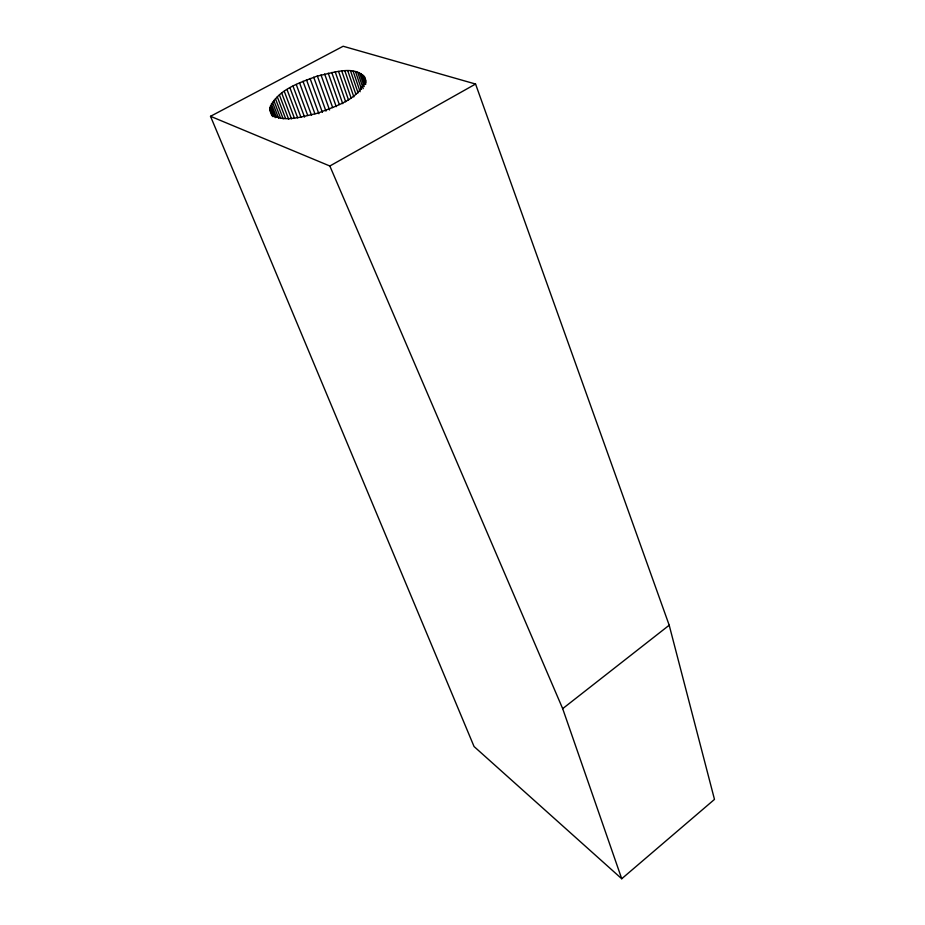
<?xml version="1.0" encoding="UTF-8"?>
<svg xmlns="http://www.w3.org/2000/svg" width="925" height="925" viewBox="0 0 925 925"><rect width="100%" height="100%" fill="white"/><g stroke="black" fill="none" stroke-linecap="round" stroke-linejoin="round"><path stroke-width="1.39" d="M269.707 108.699C276.795 89.575 299.908 82.718 317.356 76.023C331.058 73.503 357.038 63.293 365.387 79.446C359.779 99.576 334.908 106.421 317.46 113.289C304.984 115.648 274.979 126.39 269.707 108.699L272.32 115.44M621.727 878.75L714.482 799.397L669.203 625.219L475.566 84.036L343.152 46.25L210.518 116.307L474.051 746.521L621.727 878.75L562.678 708.654L329.843 166.003L210.518 116.307M562.678 708.654L669.203 625.219M329.843 166.003L475.566 84.036M271.638 113.902L272.678 116.585M269.742 110.144L271.834 115.521M271.314 103.901L276.506 117.325M270.493 105.566L275.176 117.66M269.95 107.173L273.603 116.585M273.788 100.42L280.518 117.926M272.412 102.178L278.656 118.354M275.419 98.628L283.154 118.805M279.408 94.986L288.669 119.302M277.292 96.813L285.513 118.331M281.743 93.171L291.479 118.816M284.287 91.355L294.485 118.342M287.028 89.563L297.677 117.891M289.941 87.806L301.041 117.475M293.005 86.094L304.568 117.105M296.22 84.429L307.724 115.452M299.55 82.834L311.552 115.359M302.984 81.296L314.928 113.833M306.499 79.839L318.882 113.752M310.083 78.475L322.409 112.399M313.714 77.203L325.97 111.139M317.356 76.023L329.566 109.994M321.01 74.96L332.665 107.589M324.64 74.012L336.249 106.664M328.225 73.179L339.302 104.502M331.763 72.474L342.736 103.669M338.562 71.445L348.517 100.004M335.208 71.896L345.672 101.773M341.788 71.133L351.234 98.362M344.886 70.971L353.836 96.871M350.587 71.04L358.079 92.916M347.823 70.936L355.813 94.142M353.153 71.283L360.137 91.725M357.663 72.196L363.224 88.592M355.524 71.676L361.559 89.413M363.733 75.619L366.034 82.464M362.612 74.578L365.837 84.14M361.224 73.653L364.901 84.568M359.559 72.855L364.196 86.545M364.577 76.787L365.953 80.903"/></g></svg>
